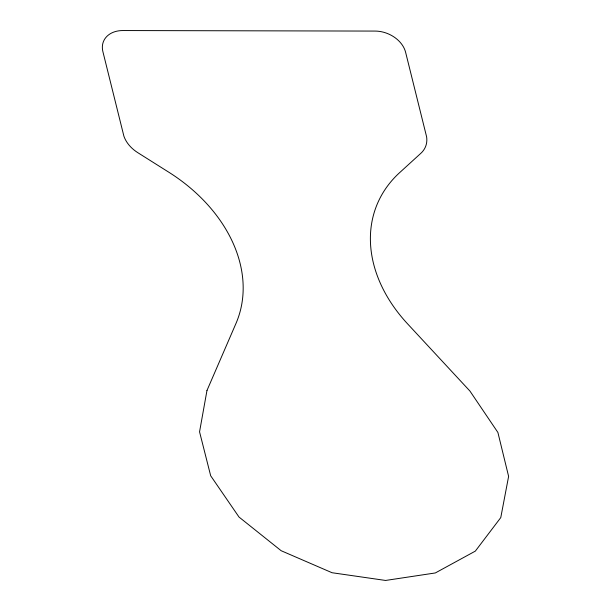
<?xml version="1.0" encoding="UTF-8"?>
<svg xmlns="http://www.w3.org/2000/svg" width="611" height="611" viewBox="0 0 611 611"><rect width="100%" height="100%" fill="white"/><g stroke="black" fill="none" stroke-linecap="round" stroke-linejoin="round"><path stroke-width="0.92" d="M206.969 390.505L199.553 431.832L210.68 475.77L239.016 517.051L281.159 550.717L332.048 572.728L385.579 580.45L435.33 572.95L475.327 551.122L500.776 517.593L508.612 476.389L497.896 432.451L469.928 391.048L407.56 323.822A153.59 115.028 23 0 1 400.426 171.928L420.91 153.254A31.161 23.34 23 0 0 426.615 136.826L405.605 52.271A26.678 19.98 23 0 0 375.123 31.077L122.864 30.55A26.678 19.98 23 0 0 102.892 51.637L123.903 136.2A31.161 23.34 23 0 0 137.788 152.666L167.574 171.439A153.59 115.028 23 0 1 235.968 323.471L206.969 390.505"/></g></svg>
